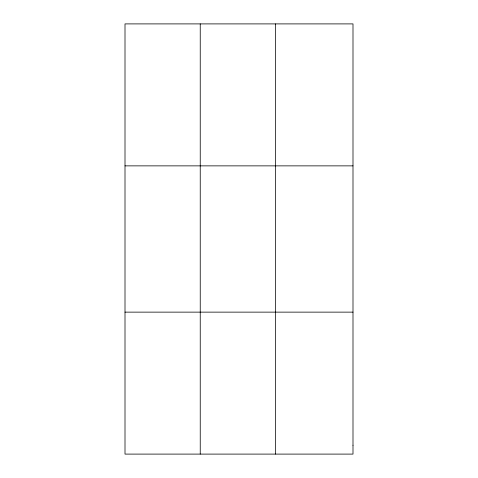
<?xml version="1.0" encoding="UTF-8"?>
<svg xmlns="http://www.w3.org/2000/svg" width="478" height="478" viewBox="0 0 478 478"><rect width="100%" height="100%" fill="white"/><g stroke="black" fill="none" stroke-linecap="round" stroke-linejoin="round"><path stroke-width="0.72" d="M200.24 23.9L200.24 454.1M275.477 23.9L275.477 454.1M125.003 165.866L352.997 165.866M125.003 312.134L352.997 312.134M352.997 445.227L352.997 454.1L125.003 454.1L125.003 23.9L352.997 23.9L352.997 445.227"/></g></svg>
